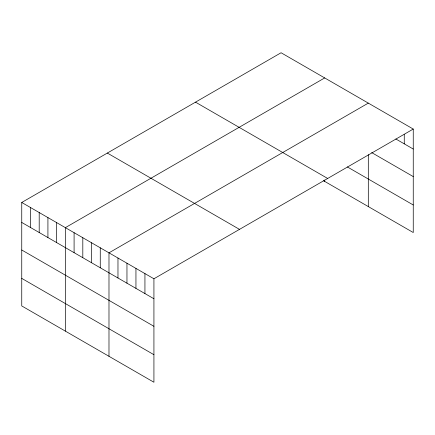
<?xml version="1.0" encoding="UTF-8"?>
<svg xmlns="http://www.w3.org/2000/svg" width="435" height="435" viewBox="0 0 435 435"><rect width="100%" height="100%" fill="white"/><g stroke="black" fill="none" stroke-linecap="round" stroke-linejoin="round"><path stroke-width="0.65" d="M21.75 202.471L153.925 278.781L153.925 382.251L21.75 305.941L21.75 202.471L281.075 52.749L413.25 129.059L413.25 232.529L323.531 180.732M324.695 77.93L65.37 227.652L65.37 331.122M368.309 103.111L108.984 252.833L108.984 356.303M153.925 278.781L413.25 129.059M395.834 138.982L413.25 149.036M371.68 152.587L413.25 176.588M347.375 166.942L413.25 204.977M195.5 102.154L327.675 178.464M107.325 153.06L239.5 229.37M21.75 222.448L153.925 298.758M21.75 250L153.925 326.31M21.75 278.389L153.925 354.699M404.262 134.524L404.262 143.849M368.309 154.697L368.309 206.587M324.695 180.09L324.695 181.4M144.937 273.588L144.937 293.565M135.948 268.4L135.948 288.378M126.96 263.213L126.96 283.19M117.972 258.02L117.972 277.998M100.262 247.798L100.262 267.775M91.54 242.763L91.54 262.74M82.813 237.722L82.813 257.699M74.091 232.687L74.091 252.664M56.642 222.617L56.642 242.594M47.921 217.576L47.921 237.553M39.199 212.541L39.199 232.518M30.472 207.506L30.472 227.483"/></g></svg>
